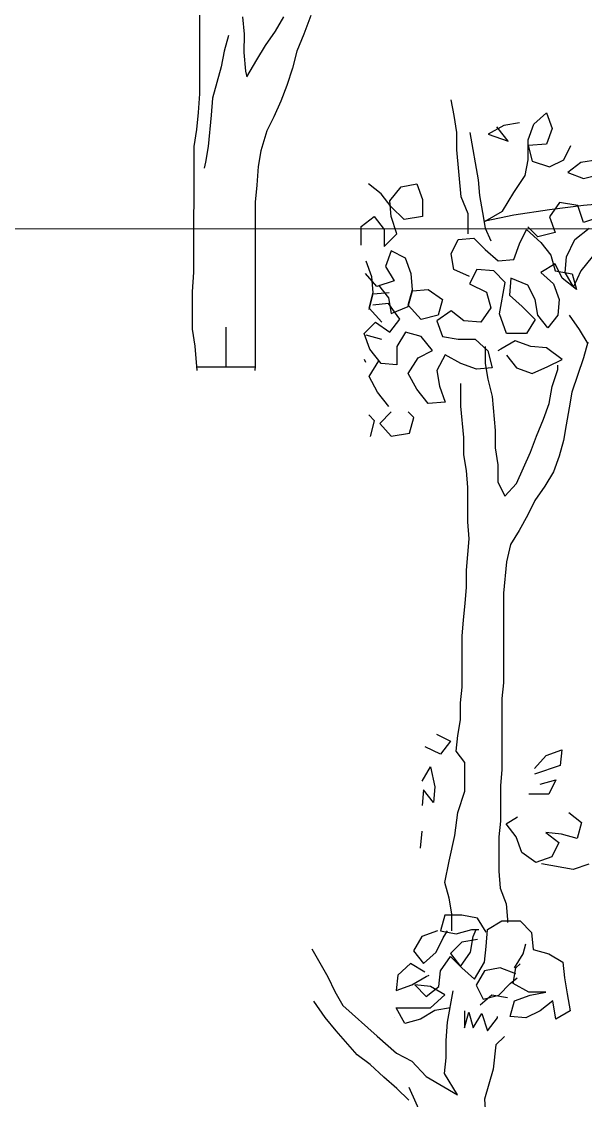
# Model space of a CAD drawing. Header units: millimetres. Extents: x 684983 to 685377, y 990360 to 990509.
# Drawn here: x 685182.22 to 685183.451, y 990426.137 to 990428.49 of the extents above; entities that cross this region are included whole.
import ezdxf

# ---------------------------------------------------------------- set-up
doc = ezdxf.new("R2010")
doc.units = ezdxf.units.MM
doc.layers.add('ANJILI', color=7, linetype='Continuous')
doc.layers.add('grid', color=8, linetype='Continuous', lineweight=9)

# ---------------------------------------------------------------- blocks, each defined once
blk = doc.blocks.new('seee')
at = {"color": 84}
for p, q in [((11589.32, -2864.51, 6505.24), (11588.88, -2862.04, 6505.24)), ((11601.88, -2865.87, 6505.24), (11603.9, -2864.08, 6505.24)), ((11603.9, -2864.08, 6505.24), (11604.8, -2866.54, 6505.24)), ((11589.77, -2867.2, 6505.24), (11589.32, -2864.51, 6505.24)), ((11599.64, -2865.64, 6505.24), (11597.17, -2866.09, 6505.24)), ((11600.98, -2868.34, 6505.24), (11601.88, -2865.87, 6505.24)), ((11589.77, -2869.9, 6505.24), (11589.77, -2867.2, 6505.24)), ((11591.79, -2867.21, 6505.24), (11593.13, -2874.61, 6505.24)), ((11597.17, -2866.09, 6505.24), (11594.7, -2867.43, 6505.24)), ((11594.7, -2867.43, 6505.24), (11597.84, -2868.56, 6505.24)), ((11596.28, -2866.54, 6505.24), (11596.05, -2866.31, 6505.24)), ((11597.84, -2868.56, 6505.24), (11596.28, -2866.54, 6505.24)), ((11604.8, -2866.54, 6505.24), (11603.9, -2869.01, 6505.24)), ((11600.98, -2871.48, 6505.24), (11600.98, -2868.34, 6505.24)), ((11603.9, -2869.01, 6505.24), (11600.98, -2869.23, 6505.24)), ((11600.98, -2869.23, 6505.24), (11601.65, -2871.7, 6505.24)), ((11606.59, -2871.48, 6505.24), (11607.71, -2869.24, 6505.24)), ((11590.43, -2877.3, 6505.24), (11589.77, -2869.9, 6505.24)), ((11600.53, -2873.94, 6505.24), (11600.98, -2871.48, 6505.24)), ((11601.65, -2871.7, 6505.24), (11604.35, -2872.6, 6505.24)), ((11604.35, -2872.6, 6505.24), (11606.59, -2871.48, 6505.24)), ((11609.28, -2871.93, 6505.24), (11607.26, -2873.5, 6505.24)), ((11611.97, -2871.49, 6505.24), (11609.28, -2871.93, 6505.24)), ((11598.73, -2876.63, 6505.24), (11600.53, -2873.94, 6505.24)), ((11607.26, -2873.5, 6505.24), (11609.73, -2874.4, 6505.24)), ((11609.73, -2874.4, 6505.24), (11612.42, -2873.73, 6505.24)), ((11577.87, -2876.84, 6505.24), (11575.85, -2875.27, 6505.24)), ((11579.22, -2877.96, 6505.24), (11581.01, -2875.72, 6505.24)), ((11581.01, -2875.72, 6505.24), (11583.48, -2875.27, 6505.24)), ((11583.48, -2875.27, 6505.24), (11584.38, -2877.74, 6505.24)), ((11593.13, -2874.61, 6505.24), (11593.35, -2877.08, 6505.24)), ((11579.44, -2878.86, 6505.24), (11577.87, -2876.84, 6505.24)), ((11584.38, -2877.74, 6505.24), (11584.37, -2880.43, 6505.24)), ((11591.55, -2879.99, 6505.24), (11590.43, -2877.3, 6505.24)), ((11593.35, -2877.08, 6505.24), (11593.8, -2879.77, 6505.24)), ((11596.94, -2879.55, 6505.24), (11598.73, -2876.63, 6505.24)), ((11579.44, -2880.43, 6505.24), (11579.22, -2877.96, 6505.24)), ((11581.46, -2880.88, 6505.24), (11579.44, -2878.86, 6505.24)), ((11594.24, -2881.12, 6505.24), (11596.94, -2879.55, 6505.24)), ((11604.34, -2879.33, 6505.24), (11598.73, -2880.22, 6505.24)), ((11605.91, -2878.21, 6505.24), (11604.34, -2880.45, 6505.24)), ((11609.72, -2878.66, 6505.24), (11604.34, -2879.33, 6505.24)), ((11608.83, -2878.66, 6505.24), (11605.91, -2878.21, 6505.24)), ((11609.72, -2881.35, 6505.24), (11608.83, -2878.66, 6505.24)), ((11614.66, -2878.22, 6505.24), (11609.72, -2878.66, 6505.24)), ((11574.72, -2882, 6505.24), (11576.75, -2880.43, 6505.24)), ((11576.75, -2880.43, 6505.24), (11578.31, -2882.45, 6505.24)), ((11580.33, -2883.12, 6505.24), (11579.44, -2880.43, 6505.24)), ((11584.37, -2880.43, 6505.24), (11581.46, -2880.88, 6505.24)), ((11591.55, -2883.13, 6505.24), (11591.55, -2879.99, 6505.24)), ((11593.8, -2879.77, 6505.24), (11594.24, -2882.24, 6505.24)), ((11598.73, -2880.22, 6505.24), (11594.24, -2881.12, 6505.24)), ((11604.34, -2880.45, 6505.24), (11605.23, -2882.92, 6505.24)), ((11612.41, -2880.46, 6505.24), (11609.72, -2881.35, 6505.24)), ((11574.72, -2884.91, 6505.24), (11574.72, -2882, 6505.24)), ((11578.31, -2882.45, 6505.24), (11578.31, -2885.14, 6505.24)), ((11594.24, -2882.24, 6505.24), (11595.14, -2884.26, 6505.24)), ((11599.62, -2884.71, 6505.24), (11600.75, -2882.47, 6505.24)), ((11600.75, -2882.47, 6505.24), (11602.99, -2884.49, 6505.24)), ((11602.54, -2883.59, 6505.24), (11600.97, -2882.02, 6505.24)), ((11605.23, -2882.92, 6505.24), (11602.54, -2883.59, 6505.24)), ((11608.37, -2884.05, 6505.24), (11610.62, -2882.25, 6505.24)), ((11578.31, -2885.14, 6505.24), (11580.33, -2883.12, 6505.24)), ((11588.85, -2886.27, 6505.24), (11589.98, -2884.03, 6505.24)), ((11589.98, -2884.03, 6505.24), (11592.45, -2883.81, 6505.24)), ((11592.45, -2883.81, 6505.24), (11594.24, -2885.6, 6505.24)), ((11598.72, -2887.18, 6505.24), (11599.62, -2884.71, 6505.24)), ((11602.99, -2884.49, 6505.24), (11604.56, -2886.51, 6505.24)), ((11607.02, -2886.74, 6505.24), (11608.37, -2884.05, 6505.24)), ((11579.43, -2885.81, 6505.24), (11578.53, -2888.28, 6505.24)), ((11581.67, -2886.94, 6505.24), (11579.43, -2885.81, 6505.24)), ((11589.3, -2888.74, 6505.24), (11588.85, -2886.27, 6505.24)), ((11594.24, -2885.6, 6505.24), (11596.26, -2887.4, 6505.24)), ((11576.39, -2889.88, 6505.24), (11575.49, -2887.41, 6505.24)), ((11582.57, -2889.41, 6505.24), (11581.67, -2886.94, 6505.24)), ((11596.26, -2887.4, 6505.24), (11598.72, -2887.18, 6505.24)), ((11605.23, -2887.86, 6505.24), (11602.98, -2889.2, 6505.24)), ((11604.56, -2886.51, 6505.24), (11605.23, -2888.98, 6505.24)), ((11606.35, -2890.1, 6505.24), (11605.23, -2887.86, 6505.24)), ((11606.8, -2889.2, 6505.24), (11607.02, -2886.74, 6505.24)), ((11611.06, -2886.74, 6505.24), (11609.27, -2888.98, 6505.24)), ((11577.18, -2891.42, 6505.24), (11575.39, -2889.4, 6505.24)), ((11578.53, -2888.28, 6505.24), (11579.88, -2890.53, 6505.24)), ((11582.79, -2891.87, 6505.24), (11582.57, -2889.41, 6505.24)), ((11591.77, -2889.86, 6505.24), (11589.3, -2888.74, 6505.24)), ((11592.89, -2888.74, 6505.24), (11591.77, -2890.98, 6505.24)), ((11595.58, -2888.97, 6505.24), (11592.89, -2888.74, 6505.24)), ((11597.37, -2890.77, 6505.24), (11595.58, -2888.97, 6505.24)), ((11602.98, -2889.2, 6505.24), (11605, -2891, 6505.24)), ((11605.23, -2888.98, 6505.24), (11607.92, -2889.43, 6505.24)), ((11608.14, -2891.45, 6505.24), (11606.8, -2889.2, 6505.24)), ((11607.92, -2889.43, 6505.24), (11608.59, -2891.9, 6505.24)), ((11609.27, -2888.98, 6505.24), (11608.14, -2891.45, 6505.24)), ((11576.61, -2892.35, 6505.24), (11576.39, -2889.88, 6505.24)), ((11579.88, -2890.53, 6505.24), (11577.18, -2891.42, 6505.24)), ((11577.41, -2891.2, 6505.24), (11578.98, -2893.22, 6505.24)), ((11591.77, -2890.98, 6505.24), (11594.46, -2892.33, 6505.24)), ((11596.47, -2895.7, 6505.24), (11597.37, -2890.77, 6505.24)), ((11598.27, -2890.09, 6505.24), (11598.05, -2892.79, 6505.24)), ((11600.96, -2891.22, 6505.24), (11598.27, -2890.09, 6505.24)), ((11602.08, -2893.46, 6505.24), (11600.96, -2891.22, 6505.24)), ((11605, -2891, 6505.24), (11605.9, -2893.47, 6505.24)), ((11608.59, -2891.9, 6505.24), (11606.35, -2890.1, 6505.24)), ((11575.94, -2894.82, 6505.24), (11576.61, -2892.35, 6505.24)), ((11575.94, -2895.04, 6505.24), (11576.61, -2892.57, 6505.24)), ((11576.61, -2892.57, 6505.24), (11579.08, -2892.35, 6505.24)), ((11578.98, -2893.22, 6505.24), (11579.42, -2895.68, 6505.24)), ((11582.12, -2894.34, 6505.24), (11582.79, -2891.87, 6505.24)), ((11582.12, -2894.57, 6505.24), (11582.79, -2892.1, 6505.24)), ((11582.79, -2892.1, 6505.24), (11585.26, -2891.88, 6505.24)), ((11585.26, -2891.88, 6505.24), (11587.5, -2893.45, 6505.24)), ((11594.46, -2892.33, 6505.24), (11595.13, -2894.8, 6505.24)), ((11598.05, -2892.79, 6505.24), (11600.06, -2894.58, 6505.24)), ((11577.95, -2897.06, 6505.24), (11575.94, -2894.82, 6505.24)), ((11578.98, -2894.11, 6505.24), (11576.51, -2894.34, 6505.24)), ((11580.77, -2896.58, 6505.24), (11578.98, -2894.11, 6505.24)), ((11579.42, -2895.68, 6505.24), (11582.12, -2894.57, 6505.24)), ((11584.13, -2896.59, 6505.24), (11582.12, -2894.34, 6505.24)), ((11587.5, -2893.45, 6505.24), (11586.83, -2895.92, 6505.24)), ((11595.13, -2894.8, 6505.24), (11593.56, -2897.04, 6505.24)), ((11600.06, -2894.58, 6505.24), (11602.08, -2896.6, 6505.24)), ((11602.53, -2895.93, 6505.24), (11602.08, -2893.46, 6505.24)), ((11605.9, -2893.47, 6505.24), (11605.67, -2895.93, 6505.24)), ((11579.2, -2898.6, 6505.24), (11580.77, -2896.58, 6505.24)), ((11586.83, -2895.92, 6505.24), (11584.13, -2896.59, 6505.24)), ((11588.85, -2895.24, 6505.24), (11586.6, -2896.81, 6505.24)), ((11590.86, -2896.82, 6505.24), (11588.85, -2895.24, 6505.24)), ((11597.59, -2898.84, 6505.24), (11596.47, -2895.7, 6505.24)), ((11602.08, -2896.6, 6505.24), (11600.73, -2898.84, 6505.24)), ((11604.1, -2897.95, 6505.24), (11602.53, -2895.93, 6505.24)), ((11605.67, -2895.93, 6505.24), (11604.1, -2897.95, 6505.24)), ((11607.47, -2895.93, 6505.24), (11609.03, -2898.18, 6505.24)), ((11575.16, -2898.82, 6505.24), (11576.95, -2897.03, 6505.24)), ((11576.95, -2897.03, 6505.24), (11579.2, -2898.6, 6505.24)), ((11586.6, -2896.81, 6505.24), (11587.5, -2899.28, 6505.24)), ((11593.56, -2897.04, 6505.24), (11590.86, -2896.82, 6505.24)), ((11609.03, -2898.18, 6505.24), (11610.38, -2900.42, 6505.24)), ((11576.05, -2901.29, 6505.24), (11575.16, -2898.82, 6505.24)), ((11577.95, -2899.75, 6505.24), (11575.48, -2899.08, 6505.24)), ((11581.66, -2898.6, 6505.24), (11580.32, -2900.85, 6505.24)), ((11584.13, -2899.28, 6505.24), (11581.66, -2898.6, 6505.24)), ((11585.92, -2901.52, 6505.24), (11584.13, -2899.28, 6505.24)), ((11587.5, -2899.28, 6505.24), (11589.96, -2899.73, 6505.24)), ((11589.96, -2899.73, 6505.24), (11592.66, -2899.73, 6505.24)), ((11592.66, -2899.73, 6505.24), (11594.67, -2901.53, 6505.24)), ((11598.94, -2899.96, 6505.24), (11596.69, -2901.31, 6505.24)), ((11600.73, -2898.84, 6505.24), (11597.59, -2898.84, 6505.24)), ((11601.4, -2900.86, 6505.24), (11598.94, -2899.96, 6505.24)), ((11577.85, -2903.53, 6505.24), (11576.05, -2901.29, 6505.24)), ((11580.32, -2900.85, 6505.24), (11580.31, -2903.76, 6505.24)), ((11583.68, -2902.64, 6505.24), (11585.92, -2901.52, 6505.24)), ((11594.22, -2900.86, 6505.24), (11594.22, -2903.55, 6505.24)), ((11594.67, -2901.53, 6505.24), (11595.34, -2904.22, 6505.24)), ((11596.69, -2901.31, 6505.24), (11596.24, -2901.53, 6505.24)), ((11603.87, -2901.09, 6505.24), (11601.4, -2900.86, 6505.24)), ((11606.34, -2902.89, 6505.24), (11603.87, -2901.09, 6505.24)), ((11610.38, -2900.2, 6505.24), (11609.7, -2902.67, 6505.24)), ((11575.15, -2902.86, 6505.24), (11575.38, -2903.31, 6505.24)), ((11575.93, -2905.58, 6505.24), (11577.5, -2903.12, 6505.24)), ((11582.11, -2905.11, 6505.24), (11583.68, -2902.64, 6505.24)), ((11587.94, -2902.2, 6505.24), (11586.59, -2904.66, 6505.24)), ((11590.41, -2903.55, 6505.24), (11587.94, -2902.2, 6505.24)), ((11597.59, -2902.21, 6505.24), (11599.16, -2904.23, 6505.24)), ((11604.09, -2904.01, 6505.24), (11606.34, -2902.89, 6505.24)), ((11609.7, -2902.67, 6505.24), (11607.9, -2908.05, 6505.24)), ((11580.31, -2903.76, 6505.24), (11577.85, -2903.53, 6505.24)), ((11586.59, -2904.66, 6505.24), (11587.04, -2907.13, 6505.24)), ((11592.88, -2904.45, 6505.24), (11590.41, -2903.55, 6505.24)), ((11595.34, -2904.22, 6505.24), (11592.88, -2904.45, 6505.24)), ((11594.22, -2903.55, 6505.24), (11594.67, -2906.02, 6505.24)), ((11599.16, -2904.23, 6505.24), (11601.62, -2905.13, 6505.24)), ((11601.62, -2905.13, 6505.24), (11604.09, -2904.01, 6505.24)), ((11604.76, -2907.15, 6505.24), (11605.66, -2904.46, 6505.24)), ((11605.66, -2904.46, 6505.24), (11605.66, -2903.78, 6505.24)), ((11577.27, -2908.05, 6505.24), (11575.93, -2905.58, 6505.24)), ((11583.45, -2907.58, 6505.24), (11582.11, -2905.11, 6505.24)), ((11590.4, -2910.28, 6505.24), (11590.41, -2906.69, 6505.24)), ((11594.67, -2906.02, 6505.24), (11595.34, -2908.71, 6505.24)), ((11579.06, -2910.3, 6505.24), (11577.27, -2908.05, 6505.24)), ((11585.24, -2909.82, 6505.24), (11583.45, -2907.58, 6505.24)), ((11587.04, -2907.13, 6505.24), (11587.94, -2909.6, 6505.24)), ((11604.31, -2909.84, 6505.24), (11604.76, -2907.15, 6505.24)), ((11607.9, -2908.05, 6505.24), (11607.45, -2910.52, 6505.24)), ((11587.94, -2909.6, 6505.24), (11585.24, -2909.82, 6505.24)), ((11595.34, -2908.71, 6505.24), (11595.78, -2914.1, 6505.24)), ((11603.41, -2912.31, 6505.24), (11604.31, -2909.84, 6505.24)), ((11576.82, -2912.54, 6505.24), (11575.92, -2911.64, 6505.24)), ((11579.41, -2911.16, 6505.24), (11577.61, -2912.96, 6505.24)), ((11583, -2912.06, 6505.24), (11582.1, -2911.17, 6505.24)), ((11590.85, -2915.21, 6505.24), (11590.4, -2910.28, 6505.24)), ((11607.45, -2910.52, 6505.24), (11607, -2913.21, 6505.24)), ((11576.14, -2915.01, 6505.24), (11576.82, -2912.54, 6505.24)), ((11577.61, -2912.96, 6505.24), (11579.41, -2914.98, 6505.24)), ((11582.32, -2914.53, 6505.24), (11583, -2912.06, 6505.24)), ((11602.29, -2915, 6505.24), (11603.41, -2912.31, 6505.24)), ((11607, -2913.21, 6505.24), (11606.55, -2915.68, 6505.24)), ((11579.41, -2914.98, 6505.24), (11582.32, -2914.53, 6505.24)), ((11590.84, -2917.9, 6505.24), (11590.85, -2915.21, 6505.24)), ((11595.78, -2914.1, 6505.24), (11595.78, -2916.79, 6505.24)), ((11601.39, -2917.47, 6505.24), (11602.29, -2915, 6505.24)), ((11595.78, -2916.79, 6505.24), (11596.23, -2919.48, 6505.24)), ((11606.55, -2915.68, 6505.24), (11605.87, -2918.14, 6505.24)), ((11591.29, -2920.37, 6505.24), (11590.84, -2917.9, 6505.24)), ((11599.14, -2922.4, 6505.24), (11601.39, -2917.47, 6505.24)), ((11605.87, -2918.14, 6505.24), (11604.97, -2920.61, 6505.24)), ((11591.51, -2923.06, 6505.24), (11591.29, -2920.37, 6505.24)), ((11596.23, -2919.48, 6505.24), (11596.22, -2922.17, 6505.24)), ((11604.97, -2920.61, 6505.24), (11603.63, -2922.85, 6505.24)), ((11591.51, -2928.45, 6505.24), (11591.51, -2923.06, 6505.24)), ((11596.22, -2922.17, 6505.24), (11597.34, -2924.42, 6505.24)), ((11597.34, -2924.42, 6505.24), (11599.14, -2922.4, 6505.24)), ((11603.63, -2922.85, 6505.24), (11602.05, -2925.09, 6505.24)), ((11602.05, -2925.09, 6505.24), (11600.93, -2927.34, 6505.24)), ((11591.73, -2931.14, 6505.24), (11591.51, -2928.45, 6505.24)), ((11600.93, -2927.34, 6505.24), (11599.58, -2929.8, 6505.24)), ((11599.58, -2929.8, 6505.24), (11598.23, -2932.04, 6505.24)), ((11591.28, -2936.08, 6505.24), (11591.73, -2931.14, 6505.24)), ((11598.23, -2932.04, 6505.24), (11597.56, -2934.74, 6505.24)), ((11597.56, -2934.74, 6505.24), (11597.11, -2939.67, 6505.24)), ((11591.27, -2938.77, 6505.24), (11591.28, -2936.08, 6505.24)), ((11591.05, -2941.24, 6505.24), (11591.27, -2938.77, 6505.24)), ((11597.11, -2939.67, 6505.24), (11597.09, -2953.8, 6505.24)), ((11590.82, -2943.93, 6505.24), (11591.05, -2941.24, 6505.24)), ((11590.59, -2946.39, 6505.24), (11590.82, -2943.93, 6505.24)), ((11590.59, -2954.47, 6505.24), (11590.59, -2946.39, 6505.24)), ((11597.09, -2953.8, 6505.24), (11596.87, -2956.27, 6505.24)), ((11590.36, -2956.94, 6505.24), (11590.59, -2954.47, 6505.24)), ((11590.36, -2959.63, 6505.24), (11590.36, -2956.94, 6505.24)), ((11596.87, -2956.27, 6505.24), (11596.86, -2967.49, 6505.24)), ((11589.91, -2962.1, 6505.24), (11590.36, -2959.63, 6505.24)), ((11586.54, -2961.87, 6505.24), (11588.78, -2962.99, 6505.24)), ((11589.68, -2964.57, 6505.24), (11589.91, -2962.1, 6505.24)), ((11587.21, -2965.01, 6505.24), (11584.75, -2963.89, 6505.24)), ((11588.78, -2962.99, 6505.24), (11587.21, -2965.01, 6505.24)), ((11603.81, -2965.25, 6505.24), (11606.28, -2964.36, 6505.24)), ((11606.28, -2964.36, 6505.24), (11606.05, -2966.82, 6505.24)), ((11591.02, -2966.36, 6505.24), (11589.68, -2964.57, 6505.24)), ((11602.02, -2967.27, 6505.24), (11603.81, -2965.25, 6505.24)), ((11584.29, -2969.27, 6505.24), (11585.64, -2967.03, 6505.24)), ((11585.64, -2967.03, 6505.24), (11586.31, -2970.17, 6505.24)), ((11591.02, -2970.85, 6505.24), (11591.02, -2966.36, 6505.24)), ((11596.86, -2967.49, 6505.24), (11596.63, -2969.96, 6505.24)), ((11606.05, -2966.82, 6505.24), (11602.01, -2968.17, 6505.24)), ((11602.91, -2969.74, 6505.24), (11605.38, -2969.07, 6505.24)), ((11605.38, -2969.07, 6505.24), (11604.26, -2971.31, 6505.24)), ((11584.51, -2970.62, 6505.24), (11584.29, -2973.08, 6505.24)), ((11586.08, -2972.64, 6505.24), (11584.51, -2970.62, 6505.24)), ((11586.31, -2970.17, 6505.24), (11586.08, -2972.64, 6505.24)), ((11589.9, -2974.21, 6505.24), (11591.02, -2970.85, 6505.24)), ((11596.63, -2969.96, 6505.24), (11596.62, -2975.56, 6505.24)), ((11604.26, -2971.31, 6505.24), (11601.11, -2971.31, 6505.24)), ((11589.44, -2977.8, 6505.24), (11589.9, -2974.21, 6505.24)), ((11607.39, -2974.23, 6505.24), (11609.41, -2975.8, 6505.24)), ((11596.62, -2975.56, 6505.24), (11596.4, -2978.03, 6505.24)), ((11597.52, -2976.01, 6505.24), (11599.32, -2974.89, 6505.24)), ((11599.09, -2978.03, 6505.24), (11597.52, -2976.01, 6505.24)), ((11609.41, -2975.8, 6505.24), (11608.74, -2978.27, 6505.24)), ((11584.06, -2979.81, 6505.24), (11584.28, -2977.12, 6505.24)), ((11588.54, -2981.84, 6505.24), (11589.44, -2977.8, 6505.24)), ((11596.4, -2978.03, 6505.24), (11596.39, -2983.42, 6505.24)), ((11599.98, -2980.5, 6505.24), (11599.09, -2978.03, 6505.24)), ((11606.27, -2977.59, 6505.24), (11603.8, -2977.37, 6505.24)), ((11603.8, -2977.37, 6505.24), (11605.82, -2978.94, 6505.24)), ((11608.74, -2978.27, 6505.24), (11606.27, -2977.59, 6505.24)), ((11605.82, -2978.94, 6505.24), (11604.7, -2981.18, 6505.24)), ((11602.23, -2982.07, 6505.24), (11599.98, -2980.5, 6505.24)), ((11604.7, -2981.18, 6505.24), (11602.23, -2982.07, 6505.24)), ((11587.87, -2985.2, 6505.24), (11588.54, -2981.84, 6505.24)), ((11608.06, -2983.2, 6505.24), (11603.12, -2982.3, 6505.24)), ((11610.53, -2982.31, 6505.24), (11608.06, -2983.2, 6505.24)), ((11596.39, -2983.42, 6505.24), (11596.61, -2986.11, 6505.24)), ((11588.54, -2987.67, 6505.24), (11587.87, -2985.2, 6505.24)), ((11596.61, -2986.11, 6505.24), (11597.51, -2988.58, 6505.24)), ((11588.98, -2990.14, 6505.24), (11588.54, -2987.67, 6505.24)), ((11597.51, -2988.58, 6505.24), (11597.73, -2991.04, 6505.24)), ((11587.86, -2990.36, 6505.24), (11587.19, -2992.83, 6505.24)), ((11590.55, -2990.36, 6505.24), (11587.86, -2990.36, 6505.24)), ((11588.98, -2992.83, 6505.24), (11588.98, -2990.14, 6505.24)), ((11593.02, -2990.82, 6505.24), (11590.55, -2990.36, 6505.24)), ((11594.36, -2993.06, 6505.24), (11593.02, -2990.82, 6505.24)), ((11594.59, -2992.61, 6505.24), (11596.83, -2991.27, 6505.24)), ((11596.83, -2991.27, 6505.24), (11599.75, -2991.27, 6505.24)), ((11597.73, -2991.04, 6505.24), (11597.73, -2991.49, 6505.24)), ((11599.75, -2991.27, 6505.24), (11601.54, -2993.07, 6505.24)), ((11586.74, -2992.83, 6505.24), (11584.27, -2993.72, 6505.24)), ((11587.19, -2992.83, 6505.24), (11589.65, -2993.28, 6505.24)), ((11587.63, -2993.95, 6505.24), (11588.31, -2992.83, 6505.24)), ((11589.65, -2993.28, 6505.24), (11592.12, -2992.61, 6505.24)), ((11592.12, -2992.61, 6505.24), (11593.24, -2992.61, 6505.24)), ((11592.35, -2993.73, 6505.24), (11592.79, -2992.61, 6505.24)), ((11594.36, -2995.3, 6505.24), (11594.59, -2992.61, 6505.24)), ((11601.54, -2993.07, 6505.24), (11601.77, -2995.76, 6505.24)), ((11584.27, -2993.72, 6505.24), (11582.92, -2995.97, 6505.24)), ((11586.51, -2996.19, 6505.24), (11587.63, -2993.95, 6505.24)), ((11590.55, -2994.63, 6505.24), (11588.75, -2996.42, 6505.24)), ((11593.02, -2994.18, 6505.24), (11590.55, -2994.63, 6505.24)), ((11591.89, -2996.2, 6505.24), (11592.35, -2993.73, 6505.24)), ((11600.19, -2996.43, 6505.24), (11600.64, -2994.86, 6505.24)), ((11566.92, -2995.64, 6505.24), (11569.47, -3000.08, 6505.24)), ((11582.92, -2995.97, 6505.24), (11584.49, -2997.99, 6505.24)), ((11584.49, -2997.99, 6505.24), (11586.51, -2996.19, 6505.24)), ((11588.75, -2996.42, 6505.24), (11590.32, -2998.44, 6505.24)), ((11590.32, -2998.44, 6505.24), (11591.89, -2996.2, 6505.24)), ((11594.14, -2997.77, 6505.24), (11594.36, -2995.3, 6505.24)), ((11598.85, -2998.67, 6505.24), (11600.19, -2996.43, 6505.24)), ((11601.77, -2995.76, 6505.24), (11604.23, -2996.43, 6505.24)), ((11604.23, -2996.43, 6505.24), (11606.47, -2997.78, 6505.24)), ((11582.47, -2997.98, 6505.24), (11580.45, -2999.78, 6505.24)), ((11584.71, -2999.33, 6505.24), (11582.47, -2997.98, 6505.24)), ((11587.18, -2999.11, 6505.24), (11588.75, -2996.87, 6505.24)), ((11588.75, -2996.87, 6505.24), (11590.55, -2998.66, 6505.24)), ((11592.56, -3000.46, 6505.24), (11594.14, -2997.77, 6505.24)), ((11599.07, -2998.67, 6505.24), (11599.74, -2998, 6505.24)), ((11606.47, -2997.78, 6505.24), (11606.7, -3000.25, 6505.24)), ((11569.47, -3000.08, 6505.24), (11570.53, -3002.35, 6505.24)), ((11580.45, -2999.78, 6505.24), (11580.22, -3002.24, 6505.24)), ((11582.69, -3001.35, 6505.24), (11584.94, -3000.01, 6505.24)), ((11584.94, -3000.01, 6505.24), (11585.39, -2999.78, 6505.24)), ((11586.95, -3001.58, 6505.24), (11587.18, -2999.11, 6505.24)), ((11590.55, -2998.66, 6505.24), (11592.56, -3000.46, 6505.24)), ((11594.13, -2999.12, 6505.24), (11592.79, -3001.36, 6505.24)), ((11596.6, -2998.67, 6505.24), (11594.13, -2999.12, 6505.24)), ((11599.07, -2999.57, 6505.24), (11596.6, -2998.67, 6505.24)), ((11598.62, -3001.14, 6505.24), (11599.07, -2998.67, 6505.24)), ((11580.22, -3002.24, 6505.24), (11582.69, -3001.35, 6505.24)), ((11585.61, -3001.58, 6505.24), (11583.14, -3001.35, 6505.24)), ((11583.14, -3001.35, 6505.24), (11584.93, -3003.15, 6505.24)), ((11584.93, -3003.15, 6505.24), (11586.95, -3001.58, 6505.24)), ((11587.85, -3002.92, 6505.24), (11585.61, -3001.58, 6505.24)), ((11592.79, -3001.36, 6505.24), (11593.91, -3003.6, 6505.24)), ((11596.37, -3002.93, 6505.24), (11598.17, -3001.14, 6505.24)), ((11598.17, -3001.14, 6505.24), (11599.29, -3000.24, 6505.24)), ((11601.09, -3002.49, 6505.24), (11598.62, -3001.14, 6505.24)), ((11606.7, -3000.25, 6505.24), (11607.14, -3002.72, 6505.24)), ((11570.53, -3002.35, 6505.24), (11571.8, -3004.57, 6505.24)), ((11585.6, -3004.94, 6505.24), (11587.85, -3002.92, 6505.24)), ((11588.29, -3007.19, 6505.24), (11589.2, -3002.25, 6505.24)), ((11595.25, -3002.93, 6505.24), (11593.46, -3004.5, 6505.24)), ((11593.91, -3003.6, 6505.24), (11596.37, -3002.93, 6505.24)), ((11597.72, -3003.38, 6505.24), (11595.25, -3002.93, 6505.24)), ((11598.84, -3003.83, 6505.24), (11601.31, -3002.94, 6505.24)), ((11603.78, -3002.49, 6505.24), (11601.09, -3002.49, 6505.24)), ((11601.31, -3002.94, 6505.24), (11603.78, -3002.49, 6505.24)), ((11607.14, -3002.72, 6505.24), (11607.59, -3005.41, 6505.24)), ((11569.05, -3006.45, 6505.24), (11567.22, -3003.91, 6505.24)), ((11571.8, -3004.57, 6505.24), (11577.24, -3009.41, 6505.24)), ((11581.56, -3007.41, 6505.24), (11580.22, -3004.94, 6505.24)), ((11580.22, -3004.94, 6505.24), (11585.6, -3004.94, 6505.24)), ((11588.75, -3004.94, 6505.24), (11586.28, -3005.39, 6505.24)), ((11598.17, -3006.3, 6505.24), (11598.84, -3003.83, 6505.24)), ((11604.9, -3003.84, 6505.24), (11602.88, -3005.41, 6505.24)), ((11605.34, -3006.75, 6505.24), (11604.9, -3003.84, 6505.24)), ((11570.76, -3008.55, 6505.24), (11569.05, -3006.45, 6505.24)), ((11579.99, -3006.51, 6505.24), (11579.99, -3006.51, 6505.24)), ((11584.03, -3006.74, 6505.24), (11581.56, -3007.41, 6505.24)), ((11586.28, -3005.39, 6505.24), (11584.03, -3006.74, 6505.24)), ((11590.99, -3005.4, 6505.24), (11590.99, -3008.09, 6505.24)), ((11590.99, -3008.09, 6505.24), (11591.66, -3005.62, 6505.24)), ((11591.66, -3005.62, 6505.24), (11592.33, -3008.09, 6505.24)), ((11592.33, -3008.09, 6505.24), (11593.68, -3005.85, 6505.24)), ((11593.68, -3005.85, 6505.24), (11594.57, -3008.54, 6505.24)), ((11594.57, -3008.54, 6505.24), (11596.15, -3006.52, 6505.24)), ((11596.15, -3006.52, 6505.24), (11596.15, -3006.3, 6505.24)), ((11600.63, -3006.53, 6505.24), (11598.17, -3006.3, 6505.24)), ((11602.88, -3005.41, 6505.24), (11600.63, -3006.53, 6505.24)), ((11607.59, -3005.41, 6505.24), (11605.34, -3006.75, 6505.24)), ((11574.06, -3012.32, 6505.24), (11570.76, -3008.55, 6505.24)), ((11588.07, -3010.1, 6505.24), (11588.29, -3007.19, 6505.24)), ((11577.24, -3009.41, 6505.24), (11580.26, -3012.1, 6505.24)), ((11588.07, -3012.8, 6505.24), (11588.07, -3010.1, 6505.24)), ((11597.27, -3009.44, 6505.24), (11595.92, -3010.78, 6505.24)), ((11595.92, -3010.78, 6505.24), (11595.47, -3014.6, 6505.24)), ((11576.09, -3013.88, 6505.24), (11574.06, -3012.32, 6505.24)), ((11580.26, -3012.1, 6505.24), (11582.67, -3013.32, 6505.24)), ((11582.67, -3013.32, 6505.24), (11584.93, -3015.74, 6505.24)), ((11587.84, -3015.26, 6505.24), (11588.07, -3012.8, 6505.24)), ((11578.24, -3015.87, 6505.24), (11576.09, -3013.88, 6505.24)), ((11589.85, -3018.63, 6505.24), (11587.84, -3015.26, 6505.24)), ((11595.47, -3014.6, 6505.24), (11594.12, -3019.31, 6505.24)), ((11580.32, -3017.64, 6505.24), (11578.24, -3015.87, 6505.24)), ((11584.93, -3015.74, 6505.24), (11589.85, -3018.63, 6505.24)), ((11582.19, -3019.47, 6505.24), (11580.32, -3017.64, 6505.24)), ((11584.47, -3022.44, 6505.24), (11582.23, -3017.5, 6505.24)), ((11594.12, -3019.31, 6505.24), (11594.34, -3022.45, 6505.24)), ((11590.69, -3083.24, 6505.24), (11590.71, -3066.64, 6505.24)), ((11597.43, -3071.13, 6505.24), (11597.66, -3073.82, 6505.24)), ((11602.59, -3073.38, 6505.24), (11603.94, -3071.14, 6505.24)), ((11608.2, -3070.92, 6505.24), (11607.08, -3073.83, 6505.24)), ((11595.19, -3074.05, 6505.24), (11594.51, -3076.51, 6505.24)), ((11597.66, -3073.82, 6505.24), (11597.65, -3076.74, 6505.24)), ((11601.02, -3075.62, 6505.24), (11602.59, -3073.38, 6505.24)), ((11607.08, -3073.83, 6505.24), (11605.95, -3076.52, 6505.24)), ((11594.51, -3076.51, 6505.24), (11594.06, -3078.98, 6505.24)), ((11599.67, -3077.86, 6505.24), (11601.02, -3075.62, 6505.24)), ((11605.95, -3076.52, 6505.24), (11605.28, -3079.21, 6505.24)), ((11597.65, -3076.74, 6505.24), (11597.87, -3079.66, 6505.24)), ((11598.1, -3080.55, 6505.24), (11599.67, -3077.86, 6505.24)), ((11594.06, -3078.98, 6505.24), (11592.71, -3083.91, 6505.24)), ((11597.87, -3079.66, 6505.24), (11598.1, -3080.55, 6505.24)), ((11605.28, -3079.21, 6505.24), (11604.38, -3081.91, 6505.24)), ((11590.47, -3086.16, 6505.24), (11590.69, -3083.24, 6505.24)), ((11604.38, -3081.91, 6505.24), (11603.48, -3084.37, 6505.24)), ((11592.71, -3083.91, 6505.24), (11592.48, -3086.61, 6505.24)), ((11603.48, -3084.37, 6505.24), (11602.36, -3086.84, 6505.24)), ((11590.24, -3088.85, 6505.24), (11590.47, -3086.16, 6505.24)), ((11592.48, -3086.61, 6505.24), (11592.03, -3091.54, 6505.24)), ((11602.36, -3086.84, 6505.24), (11601.23, -3089.08, 6505.24)), ((11589.79, -3091.54, 6505.24), (11590.24, -3088.85, 6505.24)), ((11601.23, -3089.08, 6505.24), (11600.33, -3092.22, 6505.24)), ((11589.77, -3111.28, 6505.24), (11589.79, -3091.54, 6505.24)), ((11592.03, -3091.54, 6505.24), (11591.58, -3094.01, 6505.24)), ((11600.33, -3092.22, 6505.24), (11599.88, -3094.69, 6505.24)), ((11591.58, -3094.01, 6505.24), (11591.36, -3094.91, 6505.24)), ((11599.88, -3094.69, 6505.24), (11599.65, -3097.61, 6505.24)), ((11599.65, -3097.61, 6505.24), (11599.43, -3100.3, 6505.24)), ((11599.43, -3100.3, 6505.24), (11599.4, -3126.1, 6505.24)), ((11589.54, -3114.42, 6505.24), (11589.77, -3111.28, 6505.24)), ((11589.54, -3120.25, 6505.24), (11589.54, -3114.42, 6505.24)), ((11589.98, -3122.95, 6505.24), (11589.54, -3120.25, 6505.24)), ((11594.82, -3126.19), (11594.82, -3119.97)), ((11590.3, -3126.75, 6505.24), (11589.98, -3122.95, 6505.24)), ((11590.25, -3126.19), (11599.39, -3126.19)), ((11599.4, -3126.1, 6505.24), (11599.34, -3126.75, 6505.24))]:
    blk.add_line(p, q, dxfattribs=at)

msp = doc.modelspace()

# ---------------------------------------------------------------- linework, layer by layer
at = {"layer": 'grid'}
msp.add_line((685221.1591, 990428.0381), (685118.727, 990428.0381), dxfattribs=at)

# ---------------------------------------------------------------- block references
at = {"layer": 'ANJILI', "xscale": 0.01386104931414437, "yscale": 0.01386104931414437, "zscale": 0.01386104931414437}
for p in [(685021.9501, 990471.0693, 98.419), (685022.5241, 990467.9903, 98.003)]:
    msp.add_blockref('seee', p, dxfattribs=at)

doc.saveas('drawing.dxf')
